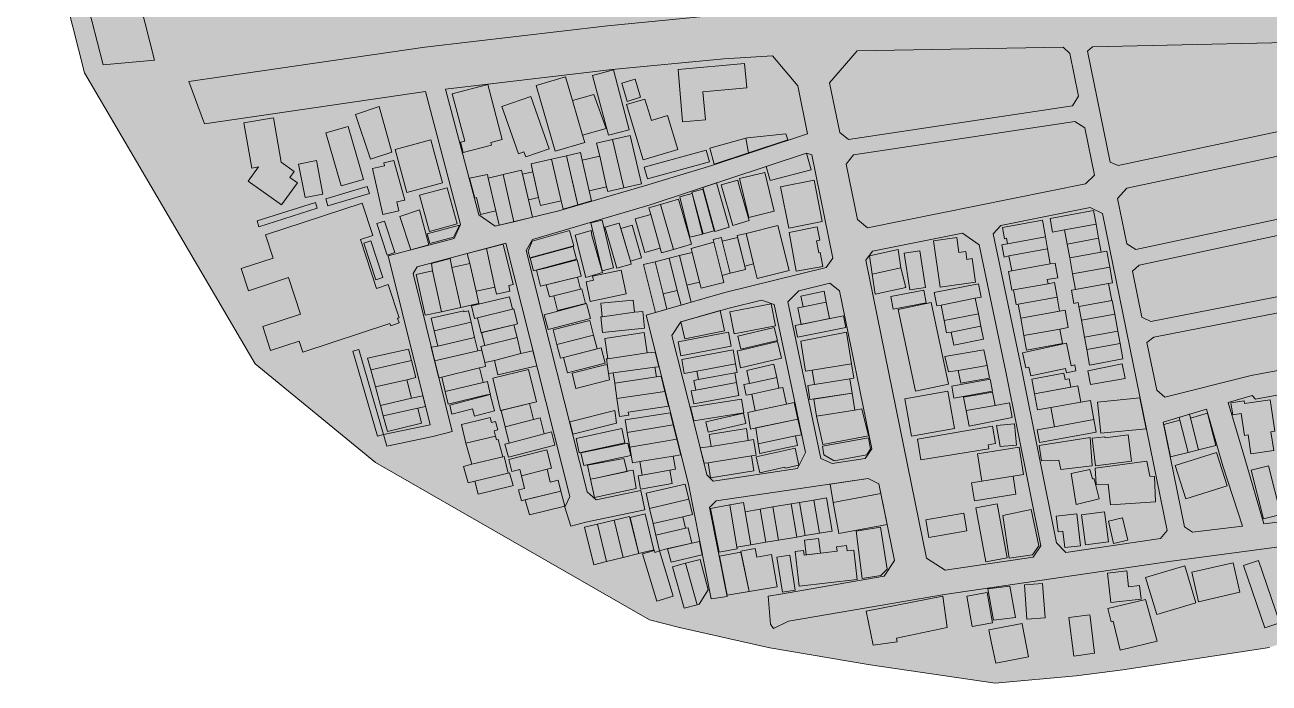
# Model space of a CAD drawing. Header units: millimetres. Extents: x -146962 to 322503, y -183624 to 284367.
# Drawn here: x -146962 to 164400, y -183624 to -18939 of the extents above; entities that cross this region are included whole.
import ezdxf

# ---------------------------------------------------------------- set-up
doc = ezdxf.new("R2010")
doc.units = ezdxf.units.MM
doc.layers.add('30_敷地・外構', color=8, linetype='Continuous', lineweight=9)

msp = doc.modelspace()

# ---------------------------------------------------------------- hatches: boundary and pattern name
at = {"layer": '30_敷地・外構'}
h = msp.add_hatch(color=8, dxfattribs=at)
h.paths.add_polyline_path([(-146962, 100544), (-108820, 189230), (-89283, 219877), (-87725, 222013), (-1960, 282350), (173184, 284367), (239072, 242938), (278732, 206219), (322503, 161507), (317095, -23425), (276188, -120904), (271912, -124752), (168970, -173180), (164529, -174704), (127796, -180333), (116091, -181839), (95830, -183624), (64542, -179082), (39436, -174835), (16841, -169718), (9303, -167782), (-59261, -128453), (-89342, -103738), (-132033, -30896), (-136480, -13512), (-141643, 9224), (-142349, 13012)])
h.paths.add_polyline_path([(85595, 85407), (55599, 41400), (55600, 29403), (10600, 29406), (10598, 1220), (163596, 1211), (163597, 29397), (118597, 29399), (118601, 85402)], flags=0)
h = msp.add_hatch(color=8, dxfattribs=at)
h.paths.add_polyline_path([(-122840, 122342), (-124832, 122200), (-125382, 127185), (-119143, 127611), (-110204, 126060), (-101386, 139829), (-111815, 146871), (-125387, 127191), (-128303, 127483), (-112865, 149880), (-97949, 139821), (-106558, 126363), (-96155, 124558), (-84181, 143578), (-81225, 142196), (-92705, 123956), (-85846, 122758), (-73839, 118944), (-70247, 120728), (-33699, 176217), (-24629, 169820), (-24100, 170888), (-27029, 174727), (-57116, 196500), (-72067, 207856), (-85148, 217060), (-84173, 218398), (-71137, 209025), (-56225, 197700), (-26154, 175940), (-20805, 169526), (-15970, 162255), (-12465, 158611), (-6134, 155824), (3424, 152451), (17670, 141847), (27443, 134457), (31782, 127735), (35710, 124737), (44841, 118867), (53137, 112269), (69058, 98454), (76931, 96076), (84316, 96975), (105584, 97704), (108980, 99628), (111620, 98947), (128503, 110998), (139073, 119227), (141070, 121111), (142079, 120500), (153772, 135698), (164346, 148204), (186381, 173802), (201679, 193130), (206641, 199176), (222524, 219930), (233590, 234002), (233380, 235652), (233479, 239339), (236017, 238953), (239434, 235443), (244858, 229058), (246428, 227145), (247785, 225733), (250143, 223717), (257187, 217859), (260140, 215050), (266581, 208738), (268525, 207422), (269565, 206786), (273555, 203995), (275243, 202635), (273766, 200330), (249472, 171828), (244460, 168467), (219590, 134888), (219281, 130289), (222309, 127382), (218328, 122378), (201013, 135474), (205076, 139748), (209934, 136395), (214219, 137154), (239075, 170297), (245309, 174359), (262141, 194027), (264348, 196656), (264229, 202071), (260868, 200548), (254364, 197480), (239220, 189107), (237483, 188497), (235341, 188181), (232949, 188066), (226535, 188210), (218404, 187803), (215398, 187511), (203373, 188731), (197600, 180155), (208370, 176073), (207498, 173759), (196008, 178107), (167764, 145281), (157252, 132853), (148185, 121295), (146164, 118673), (139513, 111902), (132794, 105977), (126709, 101170), (116615, 94169), (117216, 92845), (224067, 96365), (282091, 96336), (282085, 91837), (240329, 91869), (237220, 88796), (231844, 89407), (229114, 91872), (224145, 91875), (162162, 89837), (118595, 88297), (118595, 85402), (85595, 85407), (55599, 41400), (55599, 41185), (50893, 31639), (49834, 29018), (49720, 26021), (53022, -14688), (60478, -14422), (115138, -13511), (181453, -12083), (276538, -9682), (281614, -9606), (282929, -20581), (297016, -54962), (193104, -65584), (200361, -105231), (160998, -112555), (160161, -111647), (154190, -113445), (158337, -127436), (163073, -143732), (181853, -141520), (205595, -139015), (210124, -137839), (211550, -143661), (206667, -144936), (182518, -147474), (139395, -153205), (83173, -161461), (44137, -168144), (40406, -169927), (39608, -168897), (39070, -161841), (42125, -161348), (68065, -156897), (70645, -152915), (66737, -133729), (64071, -132402), (26005, -137992), (24370, -139710), (28757, -161918), (24809, -162567), (19137, -133831), (8512, -91546), (28215, -85921), (53537, -79663), (55226, -77298), (49956, -51470), (48593, -51027), (9510, -63985), (-19962, -72602), (-21528, -75423), (-6279, -135803), (-3999, -137744), (7150, -135421), (8162, -140310), (-6567, -143375), (-10374, -144379), (-11854, -139604), (-10624, -136902), (-26629, -73581), (-48815, -79462), (-49837, -81182), (-40029, -120653), (-44856, -121939), (-56410, -124323), (-57251, -121436), (-45576, -119031), (-56089, -76730), (-39531, -72346), (-37923, -68894), (-46709, -35631), (-102000, -43658), (-105929, -33122), (-46872, -24546), (-1154, -19167), (27095, -16439), (42358, -15519), (38408, 25464), (-22859, 20441), (-23717, 21532), (-60469, 18590), (-102973, 14487), (-124083, 12096), (-119214, -9343), (-114511, -27726), (-127364, -28973), (-131620, -12338), (-136746, 10236), (-137373, 13602), (-126279, 19582), (-125070, 17897), (-123155, 16402), (-105268, 18774), (-104118, 19689), (-93960, 78887), (-95519, 80946), (-111933, 83204), (-124616, 83581), (-136706, 82580), (-139787, 86332), (-124722, 87569), (-111598, 87186), (-94975, 84902), (-92612, 86731), (-87794, 114846), (-89223, 117261)])
h.paths.add_polyline_path([(225182, -56783), (284989, -50673), (287562, -46378), (277941, -22905), (275078, -20717), (216863, -22176), (215664, -23104), (222063, -54340)], flags=0)
h.paths.add_polyline_path([(145209, -145838), (157735, -144361), (152794, -129298), (148705, -115096), (137911, -118346), (143251, -144536)], flags=0)
h.paths.add_polyline_path([(136284, -110372), (138299, -112052), (159905, -106658), (191999, -100688), (193135, -99034), (190969, -87200), (189289, -86594), (135556, -97036), (133840, -98421)], flags=0)
h.paths.add_polyline_path([(195030, -59862), (216356, -57682), (217593, -54905), (211268, -24011), (208840, -22386), (186398, -22950), (184934, -24919), (191038, -56316)], flags=0)
h.paths.add_polyline_path([(132544, -92039), (134797, -93114), (188522, -82666), (189881, -81278), (187580, -68699), (185199, -67623), (131889, -79028), (130194, -80532)], flags=0)
h.paths.add_polyline_path([(102465, -104937), (111199, -148494), (113544, -150947), (137191, -147470), (138854, -145428), (122666, -66131), (119622, -64605), (97267, -69109), (95375, -71198)], flags=0)
h.paths.add_polyline_path([(128809, -73747), (131053, -75123), (184162, -63762), (186036, -61148), (183557, -50881), (180348, -48904), (128824, -59813), (126498, -62400)], flags=0)
h.paths.add_polyline_path([(63486, -77828), (78685, -152327), (83334, -155386), (105358, -152150), (107284, -149246), (98548, -105738), (91864, -73932), (87711, -71038), (65111, -75591)], flags=0)
h.paths.add_polyline_path([(118963, -25496), (124624, -53258), (126594, -54159), (180534, -42733), (181967, -41045), (179057, -26066), (176230, -23190), (120221, -24398)], flags=0)
h.paths.add_polyline_path([(58587, -53819), (61407, -67641), (63929, -69711), (118434, -58732), (120711, -56529), (118285, -44668), (115794, -43121), (60393, -51483)], flags=0)
h.paths.add_polyline_path([(46736, -85456), (43965, -88200), (52258, -127447), (55020, -128685), (63345, -127459), (64954, -125018), (56893, -85496), (54498, -83540)], flags=0)
h.paths.add_polyline_path([(14943, -96639), (20401, -118372), (22056, -124774), (23707, -131518), (25271, -133057), (46385, -129954), (48360, -125912), (40545, -88924), (37345, -87786), (29246, -89790), (17168, -93231)], flags=0)
h.paths.add_polyline_path([(54429, -33440), (56958, -45829), (59129, -47633), (115195, -39174), (116670, -36741), (114493, -26063), (112866, -24538), (61344, -25405)], flags=0)
h.paths.add_polyline_path([(235372, 230630), (225283, 217786), (209376, 197000), (205162, 190545), (215404, 189519), (218263, 189788), (226506, 190208), (232928, 190057), (235150, 190168), (237005, 190443), (238395, 190936), (253419, 199238), (260834, 203051), (264164, 204698), (264130, 206248), (257712, 212542), (254863, 215242), (247889, 221045), (245375, 223185), (243808, 224829), (242180, 226814), (238965, 230598)], flags=0)
h.paths.add_polyline_path([(40154, -26667), (27953, -27402), (5, -30088), (-41705, -35004), (-33405, -66437), (-29267, -69320), (-13378, -65474), (8112, -59196), (24963, -54124), (48878, -46196), (46431, -34216)], flags=0)
h.paths.add_polyline_path([(49749, -13568), (46401, 24617), (46356, 25022), (45934, 25762), (44759, 25638), (44615, 24324), (48074, -13712), (48399, -14089), (48716, -14273), (49597, -14189)], flags=0)
h.paths.add_polyline_path([(13313, 83539), (-11020, 81543), (-51867, 87357), (-49675, 101276), (-51862, 105662), (-80080, 114639), (-83002, 113216), (-98348, 23771), (-95271, 21401), (-67295, 24104), (-63732, 28825), (-58422, 59546), (-27098, 57308), (-23877, 56700), (-21883, 54553), (-22150, 52965), (-25677, 30137), (-23458, 27732), (20413, 31336), (31852, 33878), (45490, 35375), (47009, 38229), (50204, 43610), (51949, 46385), (57490, 53765), (66058, 64695), (66380, 65742), (67278, 67060), (66870, 67338), (66891, 67407), (64467, 69581), (76437, 85728), (72211, 88864), (70767, 90241), (69882, 90594), (68035, 91964), (67671, 91474), (65362, 92394), (54375, 101925), (50712, 100952), (39311, 81961)], flags=0)
h.paths.add_polyline_path([(12444, 134254), (-8795, 105401), (-11563, 90338), (-9670, 87668), (13248, 89539), (36045, 88158), (47154, 106671), (46396, 108693), (40761, 113176), (31691, 119010), (26565, 122909), (22234, 129625), (15465, 134741)], flags=0)
h.paths.add_polyline_path([(-26436, 51409), (-28724, 53421), (-53473, 55192), (-55383, 53692), (-59796, 28142), (-57139, 25019), (-32200, 27021), (-29883, 29065)], flags=0)
h.paths.add_polyline_path([(-17578, 90718), (-14442, 107850), (7616, 137814), (5557, 142137), (90, 146204), (-9026, 149430), (-12217, 147378), (-42765, 106598), (-44666, 94551), (-42881, 92133), (-20518, 88952)], flags=0)
h.paths.add_polyline_path([(-67942, 117884), (-67357, 116880), (-50453, 111510), (-44925, 114539), (-13829, 156074), (-19709, 162068), (-31002, 170041), (-33951, 169484)], flags=0)
for points in [[(314, -30211), (4295, -45165), (-949, -46561), (-4929, -31607)], [(17635, -43156), (16486, -30078), (33151, -28614), (33691, -34729), (22713, -35695), (23321, -42658)], [(-31116, -33867), (-27494, -47591), (-30390, -48355), (-30214, -49027), (-37246, -50883), (-37934, -48277), (-36898, -48004), (-40010, -36214)], [(-14260, -50548), (-19055, -34135), (-11651, -31974), (-9926, -37870), (-7392, -46555), (-6856, -48387)], [(5759, -32496), (7126, -37059), (3782, -38066), (2414, -33489)], [(-20361, -36853), (-15775, -49930), (-21612, -51983), (-22075, -50669), (-23464, -51162), (-27594, -39392)], [(-4558, -36390), (-1495, -44845), (-7392, -46555), (-9926, -37870)], [(-58306, -39368), (-55171, -50768), (-60468, -52560), (-64254, -41384)], [(7791, -52704), (3606, -38897), (8216, -37504), (9836, -42856), (13889, -41633), (16439, -50089)], [(-92158, -43453), (-84781, -42178), (-82860, -53289), (-79596, -55643), (-80640, -57100), (-78749, -58450), (-82737, -63993), (-91048, -58008), (-88498, -54465), (-90193, -54765)], [(-66075, -44340), (-62212, -57616), (-67789, -59240), (-71653, -45963)], [(4518, -46586), (7313, -58687), (2902, -59702), (107, -47601)], [(33827, -47168), (43470, -46226), (43975, -47692), (34140, -50948), (33424, -47257)], [(-45402, -47691), (-42447, -58449), (-51354, -60909), (-54309, -50150)], [(2902, -59702), (-1120, -60630), (-1381, -59464), (-3123, -51791), (-3887, -48526), (107, -47601)], [(33424, -47257), (34140, -50948), (25507, -53818), (24411, -49785)], [(-74025, -52881), (-72377, -61283), (-76846, -62162), (-78488, -53752)], [(-57000, -54207), (-57174, -53430), (-54606, -52853), (-51883, -62762), (-53895, -63219), (-53392, -65447), (-57375, -66342), (-59956, -54872)], [(-12725, -62962), (-17925, -64167), (-18402, -62140), (-19927, -55342), (-20305, -53713), (-15139, -52520)], [(-12268, -65078), (-12725, -62962), (-15139, -52520), (-11433, -51660), (-8760, -63279), (-8569, -63995)], [(-8569, -63995), (-11433, -51660), (-7920, -50850), (-7464, -52798), (-5729, -60464), (-5165, -62997)], [(-3123, -51791), (-1381, -59464), (-5729, -60464), (-7464, -52798)], [(23511, -50258), (24319, -53226), (8818, -57469), (8002, -54495)], [(48593, -51030), (49811, -55218), (39506, -57908), (38540, -54367)], [(-24599, -68185), (-27314, -56405), (-22648, -55325), (-22499, -55942), (-20972, -62728), (-19967, -67052)], [(-19864, -55712), (-18402, -62140), (-20972, -62728), (-22418, -56302)], [(38207, -55851), (40569, -65586), (34204, -67131), (31843, -57396)], [(-32938, -66383), (-33911, -62159), (-34385, -62260), (-35688, -57327), (-31214, -56344), (-31010, -57260), (-29104, -65498)], [(-31010, -57260), (-27314, -56405), (-24599, -68185), (-28263, -69067), (-29104, -65498)], [(26114, -58487), (29300, -69583), (25719, -70595), (22684, -59632)], [(34303, -67907), (30198, -69096), (27295, -58979), (31483, -57762), (31624, -58640)], [(50521, -57763), (52595, -68167), (44203, -69835), (42129, -59445)], [(-61277, -59402), (-60762, -61144), (-71162, -64212), (-71675, -62470)], [(-41289, -59677), (-38824, -68754), (-45720, -70629), (-48191, -61559)], [(20022, -61131), (22588, -71286), (19463, -72070), (16905, -61921)], [(22731, -60026), (25560, -70493), (22806, -71241), (19977, -60774)], [(-85481, -100442), (-87458, -94396), (-78013, -91307), (-80998, -82180), (-90998, -85450), (-92823, -79870), (-84872, -77270), (-86759, -71499), (-62557, -63584), (-59920, -71647), (-62969, -72643), (-58975, -84855), (-56011, -83887), (-53284, -92227), (-53677, -92356), (-53302, -93506), (-55424, -94200), (-55599, -93666), (-77409, -100799), (-78294, -98091)], [(-74265, -63338), (-73804, -64784), (-88393, -69431), (-88854, -67984)], [(-48212, -65248), (-45839, -73991), (-50351, -75181), (-53132, -66919)], [(15319, -75111), (12368, -75946), (12041, -74766), (9664, -66397), (9179, -64694), (12120, -63840)], [(19841, -73827), (15319, -75111), (12120, -63840), (16642, -62556), (19434, -72379)], [(-56994, -68029), (-54373, -75905), (-56305, -76548), (-58926, -68672)], [(-2541, -67793), (344, -79752), (-2471, -80432), (-5358, -68473)], [(9664, -66397), (12041, -74766), (8160, -75870), (5783, -67501)], [(108420, -71976), (98951, -73696), (98711, -72342), (98202, -72436), (97695, -69604), (107666, -67799)], [(113217, -70234), (110233, -70773), (109611, -67378), (120480, -65393), (121095, -68796)], [(-38221, -69056), (-39680, -72047), (-45640, -73644), (-46293, -71221)], [(-20048, -73020), (-10652, -70412), (-9620, -74223), (-20567, -77207), (-21008, -75592)], [(-2413, -80891), (-6615, -82108), (-9273, -71522), (-5250, -70352), (-5111, -71641)], [(1197, -79837), (-1501, -70587), (-1795, -69574), (1794, -68532), (4565, -78044), (4786, -78795)], [(5002, -69077), (7375, -77226), (4565, -78044), (2192, -69896)], [(33522, -71101), (35383, -78753), (33207, -79297), (31308, -71653)], [(33522, -71101), (41480, -69113), (44287, -80379), (36287, -82373), (35383, -78753)], [(51337, -69427), (51962, -72787), (51167, -72934), (51733, -75965), (52053, -75900), (52695, -79350), (46061, -80590), (44254, -70846)], [(121095, -68796), (121739, -72323), (113861, -73762), (113217, -70234)], [(-60366, -72996), (-57381, -82122), (-59117, -82690), (-62101, -73564)], [(-31407, -74892), (-27269, -73801), (-24776, -83928), (-25831, -84162), (-25604, -85595), (-28978, -86336), (-29364, -84572)], [(-9752, -74374), (-8900, -77543), (-19659, -80434), (-20511, -77265)], [(22257, -84846), (21873, -83289), (19991, -75888), (19743, -74899), (25428, -73275), (27494, -81602), (27959, -83428)], [(27494, -81602), (25428, -73275), (25262, -72619), (27325, -72113), (27453, -72611), (27570, -73081), (29558, -81097)], [(33405, -80132), (29558, -81097), (27570, -73081), (31404, -72125), (33207, -79297)], [(86232, -72127), (86760, -75882), (88489, -75635), (88764, -77603), (90116, -77414), (90941, -83284), (82066, -84530), (80433, -72945)], [(98951, -73696), (108420, -71976), (108964, -75003), (99272, -76762), (98086, -77032), (97535, -73949)], [(121739, -72323), (122384, -75801), (114492, -77241), (113861, -73762)], [(-44925, -80488), (-45231, -78607), (-40575, -77379), (-40117, -79648), (-37868, -89640), (-42666, -90692)], [(-29364, -84572), (-34059, -85591), (-35631, -78667), (-36250, -76176), (-31407, -74892)], [(-9446, -77876), (-8755, -77697), (-7725, -81800), (-8319, -81953), (-17943, -84317), (-18944, -80339), (-16751, -79783)], [(14274, -77308), (16289, -85377), (12753, -86257), (10737, -78188)], [(17304, -89033), (16289, -85377), (14274, -77308), (16849, -76673), (18689, -84079), (19744, -88342)], [(19991, -75888), (21873, -83289), (18689, -84079), (16849, -76673)], [(71574, -75149), (72223, -79716), (65048, -81266), (64406, -76692)], [(76966, -75439), (78377, -84637), (74467, -85232), (73056, -76034)], [(100954, -80285), (100018, -80435), (99272, -76762), (108964, -75003), (109647, -78754)], [(122384, -75801), (123778, -75543), (124502, -79517), (115216, -81215), (114492, -77241)], [(-44925, -80488), (-42666, -90692), (-46797, -91597), (-49028, -81389)], [(-37868, -89640), (-40117, -79648), (-35631, -78667), (-34059, -85591), (-33382, -88659), (-33847, -88762)], [(-4692, -82799), (-4896, -81847), (2222, -80327), (3477, -86205), (-5485, -88120), (-6538, -83193)], [(13693, -90071), (10852, -90878), (7872, -78899), (10737, -78188), (12753, -86257)], [(72223, -79716), (73522, -84621), (65832, -86273), (65048, -81266)], [(100041, -85321), (99190, -80607), (100954, -80285), (109647, -78754), (110848, -78546), (111504, -82186), (108896, -82654), (109085, -83686), (100465, -85237)], [(124247, -83652), (115926, -85141), (115216, -81215), (124502, -79517), (125223, -83477)], [(-14612, -86723), (-15716, -86995), (-16482, -83958), (-8694, -82045), (-7937, -85048)], [(82302, -89036), (81243, -89242), (80572, -85910), (91670, -83685), (92343, -87031), (90874, -87319)], [(109085, -83686), (110674, -83391), (111338, -87037), (101618, -88800), (101123, -88892), (100465, -85237)], [(124247, -83652), (125014, -87885), (116816, -89388), (116641, -88419), (115539, -88616), (114943, -85317)], [(-33682, -92242), (-34411, -92397), (-35175, -89246), (-25688, -86946), (-24924, -90098)], [(-7937, -85048), (-7571, -84964), (-6636, -88656), (-13673, -90419), (-14612, -86723)], [(53038, -85602), (53590, -88329), (47795, -89495), (47250, -86774)], [(77982, -85305), (78581, -88470), (70307, -90031), (69708, -86867)], [(111338, -87037), (111974, -90559), (102247, -92315), (101618, -88800)], [(-32778, -95963), (-33682, -92242), (-24924, -90098), (-24584, -90010), (-23673, -93737), (-24580, -93962)], [(-6396, -88666), (-5417, -92388), (-16023, -95177), (-17002, -91455)], [(5290, -87783), (5602, -90829), (-2510, -91967), (-2850, -88604)], [(39761, -88692), (40865, -94194), (30518, -96271), (29413, -90770)], [(47795, -89495), (53590, -88329), (54372, -92439), (47268, -93866), (46495, -89764)], [(79818, -88415), (84141, -108861), (75871, -110614), (71549, -90169)], [(90874, -87319), (91658, -91201), (83079, -92926), (82302, -89036)], [(125134, -87878), (125768, -91322), (117452, -92846), (116816, -89388)], [(-44544, -95510), (-45295, -92294), (-37136, -90503), (-37081, -90739), (-35971, -90484), (-35303, -93354)], [(-35303, -93354), (-34410, -97195), (-43651, -99351), (-44544, -95510)], [(-12599, -94675), (-5570, -92906), (-4668, -96575), (-13807, -98876), (-14736, -95224)], [(5602, -90829), (7670, -90622), (8088, -94787), (-2443, -95866), (-2833, -92004), (-2510, -91967)], [(27048, -90421), (28076, -95506), (18149, -97513), (17170, -93233)], [(57879, -91758), (58451, -94637), (46377, -97036), (45805, -94157)], [(84823, -95795), (83702, -96015), (83079, -92926), (91658, -91201), (92274, -94298)], [(102247, -92315), (113362, -90308), (114152, -94681), (112018, -95066), (103044, -96693)], [(125768, -91322), (126545, -95581), (118221, -97099), (117452, -92846)], [(-24580, -93962), (-23802, -97168), (-31896, -99145), (-32681, -95939)], [(8010, -95914), (8764, -100973), (-1106, -102475), (-1870, -97395)], [(29154, -95853), (29815, -99343), (17177, -101723), (16516, -98233)], [(40522, -94686), (40577, -94666), (41358, -97933), (32218, -100106), (31445, -96845)], [(50064, -105292), (48358, -105557), (47194, -98089), (58638, -95782), (59888, -103753)], [(92274, -94298), (92935, -97596), (85475, -99087), (84823, -95795)], [(112018, -95066), (112673, -98667), (103699, -100295), (103044, -96693)], [(126545, -95581), (127097, -98614), (118781, -100138), (118221, -97099)], [(-43651, -99351), (-34410, -97195), (-33641, -100503), (-44421, -102955), (-45262, -99578)], [(-32871, -99390), (-31896, -99145), (-23802, -97168), (-22826, -101171), (-29479, -102868), (-31882, -103448), (-32649, -100283)], [(-13807, -98876), (-4668, -96575), (-3784, -100026), (-12144, -102126), (-12937, -102328)], [(32262, -100290), (41377, -98126), (42375, -102332), (32093, -104784), (31301, -100512)], [(113703, -98596), (114903, -104208), (115749, -104027), (116062, -105493), (113679, -106002), (113439, -104877), (104752, -106734), (104292, -104583), (103485, -104756), (102672, -100955)], [(127097, -98614), (127813, -102518), (119488, -104036), (118781, -100138)], [(-63421, -100127), (-57258, -121431), (-58703, -121818), (-64854, -100553)], [(-50967, -100036), (-50217, -102932), (-60407, -105253), (-61206, -102305)], [(-43360, -107211), (-44421, -102955), (-33641, -100503), (-32649, -100283), (-31882, -103448), (-31691, -104380), (-33159, -104732), (-42625, -107106)], [(-22826, -101171), (-19825, -100530), (-18888, -104252), (-28597, -106483), (-29479, -102868)], [(-2731, -99761), (-1764, -103607), (-11177, -105972), (-12144, -102126)], [(-1106, -102475), (8764, -100973), (10745, -100794), (11679, -104488), (10695, -104554), (251, -106021), (-896, -106194), (-1450, -102521)], [(21201, -105563), (18043, -106143), (17396, -102651), (30241, -100270), (30888, -103762)], [(86594, -105407), (84157, -105756), (83254, -101894), (93040, -100210), (93818, -104164)], [(-51395, -107771), (-59254, -109506), (-60407, -105253), (-50217, -102932), (-49128, -107185)], [(-33159, -104732), (-32307, -108400), (-41776, -110681), (-42625, -107106)], [(-29874, -107333), (-20920, -105152), (-18960, -113241), (-20659, -113627), (-27915, -115408)], [(-2721, -104232), (-1268, -103867), (-673, -107777), (-9072, -109887), (-10040, -106076)], [(10695, -104554), (11083, -107022), (633, -108561), (251, -106021)], [(21201, -105563), (30888, -103762), (31281, -105902), (30668, -106014), (21594, -107703)], [(40460, -103824), (41171, -107187), (34367, -108625), (33690, -105428)], [(50064, -105292), (59888, -103753), (60452, -107332), (59466, -107477), (50632, -108899)], [(93818, -104164), (94453, -107365), (87221, -108602), (86594, -105407)], [(127602, -103731), (128351, -107432), (119714, -108892), (119019, -105477)], [(-51395, -107771), (-50222, -112320), (-58001, -114131), (-59254, -109506)], [(-32307, -108400), (-31212, -108147), (-30572, -110892), (-30475, -111301), (-31772, -111598), (-41027, -113820), (-41776, -110681)], [(11083, -107022), (12249, -106838), (13201, -110637), (1201, -112398), (633, -108561)], [(20922, -110299), (31118, -108404), (31721, -111630), (20402, -113731), (19800, -110505)], [(21594, -107703), (30668, -106014), (31118, -108404), (20922, -110299), (20480, -107915)], [(34367, -108625), (41171, -107187), (41739, -109863), (34913, -111295), (33545, -111586), (32978, -108925)], [(50632, -108899), (59466, -107477), (60038, -111066), (50591, -112534), (49507, -112707), (48954, -109162)], [(94582, -107557), (95152, -110566), (85536, -112360), (84973, -109356)], [(105685, -111252), (105016, -107564), (113063, -106106), (113351, -107703), (114377, -107522), (114750, -109608)], [(-50222, -112320), (-47389, -111762), (-46735, -114378), (-48658, -114803), (-57295, -116762), (-58001, -114131)], [(-30498, -111435), (-29434, -115539), (-34481, -116848), (-34967, -114978), (-40079, -116305), (-40658, -114071)], [(1870, -116917), (1201, -112398), (13201, -110637), (14122, -114340), (4042, -115809), (4159, -116578)], [(41739, -109863), (42719, -109659), (43608, -113842), (35804, -115492), (34913, -111295)], [(60038, -111066), (60713, -115300), (51155, -116803), (50495, -112573)], [(84005, -110605), (85633, -119963), (74886, -121829), (73265, -112477)], [(95142, -110852), (95808, -114193), (88576, -115429), (87918, -112095)], [(109783, -114678), (106423, -115289), (105685, -111252), (116542, -109282), (117271, -113313)], [(-48658, -114803), (-47693, -118586), (-56240, -120656), (-57295, -116762)], [(-20659, -113627), (-19674, -117657), (-26795, -119493), (-27810, -115382)], [(32401, -112606), (32944, -115965), (20439, -117993), (19630, -114589)], [(35804, -115492), (43608, -113842), (45579, -113395), (46451, -117545), (35401, -119887), (34616, -120054), (33946, -115917)], [(60713, -115300), (62509, -115021), (64185, -121733), (52681, -123946), (51118, -116850)], [(95808, -114193), (99391, -113478), (100125, -117167), (89344, -119299), (88576, -115429)], [(117271, -113313), (119671, -112883), (120546, -117694), (110659, -119489), (109783, -114678)], [(132070, -112217), (133651, -119965), (122247, -121129), (121434, -113365)], [(158259, -121638), (157446, -116187), (155304, -116502), (154854, -113486), (158163, -112988), (158262, -113667), (164665, -112717), (165834, -120597), (164849, -120759), (165554, -125447), (159857, -126295), (159147, -121501)], [(-36579, -123632), (-37724, -118952), (-33501, -117916), (-30523, -117192), (-30180, -118448), (-29207, -118188), (-28645, -120245), (-29542, -120489), (-29184, -121822)], [(-19674, -117657), (-18012, -117254), (-17030, -121269), (-25807, -123564), (-26795, -119493)], [(631, -115408), (1103, -118556), (-9863, -121312), (-10632, -118247)], [(14534, -116039), (15279, -119016), (3790, -120962), (3222, -117724)], [(32861, -116059), (33459, -118656), (24064, -120819), (23466, -118220)], [(35922, -119776), (46451, -117545), (47352, -121471), (45880, -121781), (36561, -123761)], [(110659, -119489), (120546, -117694), (121122, -120873), (106953, -123441), (106377, -120262)], [(142046, -117877), (144112, -125897), (139685, -127014), (138028, -118912)], [(142046, -117877), (141912, -117145), (144479, -116376), (144686, -117256), (146740, -125228), (144112, -125897)], [(148970, -116064), (151051, -124146), (146740, -125228), (144711, -117353)], [(-17030, -121269), (-15206, -120794), (-14348, -124095), (-25959, -127113), (-26816, -123813), (-25807, -123564)], [(2428, -119943), (3203, -123532), (-8270, -126021), (-9045, -122431)], [(3790, -120962), (15279, -119016), (16184, -122606), (4382, -124602), (3727, -120976)], [(33582, -119909), (34065, -122900), (24810, -124431), (24308, -121400)], [(94234, -124990), (77280, -127783), (76423, -122579), (95196, -119315), (95915, -123695), (94072, -124005)], [(100674, -118741), (101150, -124103), (97056, -124462), (96179, -119139)], [(-35147, -128885), (-36579, -123632), (-29184, -121822), (-28928, -122754), (-28521, -122643), (-27322, -126983)], [(3958, -123562), (4701, -126708), (-7116, -129179), (-7859, -126032)], [(4382, -124602), (16184, -122606), (17172, -126535), (15246, -126816), (6887, -128217), (5065, -128531)], [(34065, -122900), (35379, -122693), (35998, -126558), (34852, -126746), (24040, -128483), (22992, -128595), (22059, -124773), (24810, -124431)], [(36561, -123761), (45880, -121781), (46394, -124171), (43843, -124711), (36957, -126171)], [(52935, -126550), (52666, -124317), (64135, -122285), (64619, -125034), (63731, -126487), (55595, -127976)], [(119615, -122141), (120150, -129275), (112260, -130167), (111746, -127841), (107406, -127980), (106850, -124165)], [(120983, -129273), (120101, -122349), (123310, -122026), (123342, -122243), (129157, -121502), (130003, -128117)], [(-35147, -128885), (-27322, -126983), (-27060, -126911), (-26044, -131078), (-34397, -133098), (-36060, -133551), (-37190, -129445)], [(-17381, -125473), (-16349, -125221), (-15209, -129859), (-16269, -130115), (-22672, -131755), (-23062, -130142), (-25119, -130639), (-25841, -127676)], [(-4121, -132360), (-5406, -132635), (-6183, -129125), (2900, -127457), (3749, -130647)], [(14447, -130359), (7469, -131581), (6887, -128217), (15246, -126816), (15828, -130116)], [(34852, -126746), (35456, -130484), (24638, -132229), (24040, -128483)], [(45790, -124874), (46711, -129062), (43273, -129818), (43229, -129621), (36930, -131007), (36052, -127015)], [(91459, -126246), (101856, -124613), (102935, -131464), (100317, -131848), (92531, -133091)], [(151254, -125931), (153862, -134266), (143542, -137506), (140926, -129164)], [(-22723, -137988), (-23466, -135276), (-21901, -134899), (-22672, -131755), (-16269, -130115), (-15480, -133349), (-13480, -132857), (-12813, -135585), (-22161, -137860)], [(4171, -130554), (5220, -130328), (6021, -134927), (-4403, -137189), (-5406, -132635), (-4121, -132360)], [(7469, -131581), (14447, -130359), (15018, -133688), (7064, -135079), (6478, -131751)], [(116148, -138933), (114840, -131197), (119552, -130140), (120177, -132503), (120593, -132537), (121835, -137498)], [(121152, -133944), (120861, -129828), (133784, -128135), (134510, -131817), (135724, -131913), (136007, -138272), (124703, -139005), (124156, -133829)], [(164271, -129244), (167321, -141458), (162953, -142541), (159905, -130342)], [(-25011, -134278), (-33498, -136369), (-34397, -133098), (-25663, -130986), (-24783, -134216)], [(18294, -133827), (19187, -137604), (9377, -139896), (8499, -136118)], [(64071, -132411), (66728, -133737), (67233, -136187), (55270, -138425), (54552, -133809)], [(92531, -133091), (100317, -131848), (101023, -136358), (90647, -137981), (89935, -133479)], [(-12813, -135585), (-11884, -139365), (-20711, -141531), (-21753, -137761)], [(67233, -136187), (68778, -143939), (56728, -146230), (55270, -138425)], [(17703, -142008), (10277, -143729), (9377, -139896), (19187, -137604), (20080, -141445)], [(31273, -149991), (26791, -150826), (24635, -139898), (29420, -139036), (31216, -149613)], [(34672, -149028), (31216, -149613), (29420, -139036), (32871, -138408), (33271, -140732)], [(37041, -140089), (38450, -148391), (34672, -149028), (33271, -140732)], [(40212, -139557), (41626, -147851), (38450, -148391), (37041, -140089)], [(44792, -138779), (46192, -147074), (41626, -147851), (40212, -139557)], [(46858, -138430), (48273, -146724), (46192, -147074), (44792, -138779)], [(50503, -137815), (51904, -146111), (48273, -146724), (46858, -138430)], [(53638, -137280), (55038, -145576), (51904, -146111), (50503, -137815)], [(96340, -138792), (98890, -152244), (93527, -153268), (90969, -139809)], [(534, -142840), (2791, -152176), (-1383, -153200), (-3686, -143854)], [(4368, -141905), (6672, -151225), (2791, -152176), (534, -142840)], [(8227, -141294), (10442, -150301), (6672, -151225), (4468, -142214)], [(17703, -142008), (18381, -144898), (10956, -146634), (10277, -143729)], [(87999, -141093), (88787, -145489), (79275, -147192), (78489, -142795)], [(105221, -151529), (99364, -152403), (97766, -141689), (104890, -140187), (106810, -149292)], [(112754, -145625), (111604, -145771), (111137, -141860), (116254, -141241), (117217, -149252), (113244, -149733)], [(123209, -140755), (124216, -148276), (118433, -149056), (117419, -141528)], [(127749, -142309), (129039, -147884), (125474, -148702), (124198, -143126)], [(-3686, -143854), (-1383, -153200), (-4609, -153994), (-6912, -144649)], [(18381, -144898), (19005, -144756), (19900, -148611), (13632, -150065), (11851, -150489), (10956, -146634)], [(67270, -156736), (62587, -157419), (61050, -145617), (67128, -144625), (68824, -155136)], [(19900, -148611), (21867, -148225), (22524, -151559), (14788, -153400), (13832, -150019)], [(48051, -151581), (56275, -150623), (56150, -149527), (58650, -149228), (58802, -150563), (60446, -150375), (61297, -157722), (46786, -159404), (45763, -150682), (47919, -150429)], [(51668, -147428), (52097, -151109), (48528, -151525), (48100, -147844)], [(11202, -163111), (7597, -151320), (10556, -150416), (10707, -150909), (11845, -150561), (15299, -161858)], [(32202, -150832), (34313, -160708), (28783, -161655), (26852, -151826)], [(34313, -160708), (32167, -150587), (35815, -149936), (36189, -152100), (39887, -151451), (41296, -159510)], [(44464, -151641), (45804, -160349), (42587, -160843), (41240, -152144)], [(18324, -153644), (21234, -164009), (18015, -164860), (15090, -154497)], [(21752, -163872), (21234, -164009), (18324, -153644), (22055, -152664), (24054, -160272)], [(124789, -163491), (123919, -156103), (128763, -155523), (129237, -159554), (132003, -159224), (132394, -162589)], [(143315, -154256), (146099, -163511), (136275, -166481), (133483, -157220)], [(155392, -153499), (157075, -160908), (146725, -163255), (145041, -155846)], [(161754, -152938), (167090, -168542), (163330, -169832), (157994, -154228)], [(107696, -158699), (108329, -167316), (103804, -167640), (103179, -159028)], [(65318, -174145), (63554, -165664), (82736, -161870), (83840, -169687), (71161, -172341), (71294, -173315)], [(93836, -160975), (95150, -168576), (90090, -169444), (88777, -161858)], [(99544, -159332), (100940, -167176), (95412, -167877), (94015, -160033)], [(136373, -173154), (127098, -175384), (125358, -168152), (124867, -168270), (124071, -164963), (133429, -162712)], [(120697, -176170), (115553, -176870), (114247, -167219), (119531, -166503), (119595, -167001)], [(94953, -173594), (94288, -170318), (102605, -168730), (102714, -169315), (104185, -177040), (95972, -178595)]]:
    msp.add_hatch(color=8, dxfattribs=at).paths.add_polyline_path(points)

# ---------------------------------------------------------------- linework, layer by layer
for points in [[(164529, -174704), (127796, -180333), (116091, -181839), (95830, -183624), (64542, -179082), (39436, -174835), (16841, -169718), (9303, -167782), (-59261, -128453), (-89342, -103738), (-132033, -30896), (-136480, -13512), (-141643, 9224), (-142349, 13012), (-146962, 100544)], [(-119214, -9343), (-114511, -27726), (-127364, -28973), (-131620, -12338)], [(182518, -147474), (139395, -153205), (83173, -161461), (44137, -168144), (40406, -169927), (39608, -168897), (39070, -161841), (42125, -161348), (68065, -156897), (70645, -152915), (66737, -133729), (64071, -132402), (26005, -137992), (24370, -139710), (28757, -161918), (24809, -162567), (19137, -133831), (8512, -91546), (28215, -85921), (53537, -79663), (55226, -77298), (49956, -51470), (48593, -51027), (9510, -63985), (-19962, -72602), (-21528, -75423), (-6279, -135803), (-3999, -137744), (7150, -135421), (8162, -140310), (-6567, -143375), (-10374, -144379), (-11854, -139604), (-10624, -136902), (-26629, -73581), (-48815, -79462), (-49837, -81182), (-40029, -120653), (-44856, -121939), (-56410, -124323), (-57251, -121436), (-45576, -119031), (-56089, -76730), (-39531, -72346), (-37923, -68894), (-46709, -35631), (-102000, -43658), (-105929, -33122), (-46872, -24546), (-1154, -19167), (27095, -16439)], [(54429, -33440), (56958, -45829), (59129, -47633), (115195, -39174), (116670, -36741), (114493, -26063), (112866, -24538), (61344, -25405), (54429, -33440)], [(118963, -25496), (124624, -53258), (126594, -54159), (180534, -42733), (181967, -41045), (179057, -26066), (176230, -23190), (120221, -24398), (118963, -25496)], [(40154, -26667), (27953, -27402), (5, -30088), (-41705, -35004), (-33405, -66437), (-29267, -69320), (-13378, -65474), (8112, -59196), (24963, -54124), (48878, -46196), (46431, -34216), (40154, -26667)], [(314, -30211), (4295, -45165), (-949, -46561), (-4929, -31607), (314, -30211)], [(17635, -43156), (16486, -30078), (33151, -28614), (33691, -34729), (22713, -35695), (23321, -42658), (17635, -43156)], [(-31116, -33867), (-27494, -47591), (-30390, -48355), (-30214, -49027), (-37246, -50883), (-37934, -48277), (-36898, -48004), (-40010, -36214), (-31116, -33867)], [(-14260, -50548), (-19055, -34135), (-11651, -31974), (-9926, -37870), (-7392, -46555), (-6856, -48387), (-14260, -50548)], [(5759, -32496), (7126, -37059), (3782, -38066), (2414, -33489), (5759, -32496)], [(-20361, -36853), (-15775, -49930), (-21612, -51983), (-22075, -50669), (-23464, -51162), (-27594, -39392), (-20361, -36853)], [(-4558, -36390), (-1495, -44845), (-7392, -46555), (-9926, -37870), (-4558, -36390)], [(-58306, -39368), (-55171, -50768), (-60468, -52560), (-64254, -41384), (-58306, -39368)], [(7791, -52704), (3606, -38897), (8216, -37504), (9836, -42856), (13889, -41633), (16439, -50089), (7791, -52704)], [(-92158, -43453), (-84781, -42178), (-82860, -53289), (-79596, -55643), (-80640, -57100), (-78749, -58450), (-82737, -63993), (-91048, -58008), (-88498, -54465), (-90193, -54765), (-92158, -43453)], [(58587, -53819), (61407, -67641), (63929, -69711), (118434, -58732), (120711, -56529), (118285, -44668), (115794, -43121), (60393, -51483), (58587, -53819)], [(-66075, -44340), (-62212, -57616), (-67789, -59240), (-71653, -45963), (-66075, -44340)], [(4518, -46586), (7313, -58687), (2902, -59702), (107, -47601), (4518, -46586)], [(33827, -47168), (43470, -46226), (43975, -47692), (34140, -50948), (33424, -47257), (33827, -47168)], [(-45402, -47691), (-42447, -58449), (-51354, -60909), (-54309, -50150), (-45402, -47691)], [(2902, -59702), (-1120, -60630), (-1381, -59464), (-3123, -51791), (-3887, -48526), (107, -47601), (2902, -59702)], [(33424, -47257), (34140, -50948), (25507, -53818), (24411, -49785), (33424, -47257)], [(128809, -73747), (131053, -75123), (184162, -63762), (186036, -61148), (183557, -50881), (180348, -48904), (128824, -59813), (126498, -62400), (128809, -73747)], [(-74025, -52881), (-72377, -61283), (-76846, -62162), (-78488, -53752), (-74025, -52881)], [(-57000, -54207), (-57174, -53430), (-54606, -52853), (-51883, -62762), (-53895, -63219), (-53392, -65447), (-57375, -66342), (-59956, -54872), (-57000, -54207)], [(-12725, -62962), (-17925, -64167), (-18402, -62140), (-19927, -55342), (-20305, -53713), (-15139, -52520), (-12725, -62962)], [(-12268, -65078), (-12725, -62962), (-15139, -52520), (-11433, -51660), (-8760, -63279), (-8569, -63995), (-12268, -65078)], [(-8569, -63995), (-11433, -51660), (-7920, -50850), (-7464, -52798), (-5729, -60464), (-5165, -62997), (-8569, -63995)], [(-3123, -51791), (-1381, -59464), (-5729, -60464), (-7464, -52798), (-3123, -51791)], [(23511, -50258), (24319, -53226), (8818, -57469), (8002, -54495), (23511, -50258)], [(48593, -51030), (49811, -55218), (39506, -57908), (38540, -54367), (48593, -51030)], [(-24599, -68185), (-27314, -56405), (-22648, -55325), (-22499, -55942), (-20972, -62728), (-19967, -67052), (-24599, -68185)], [(-19864, -55712), (-18402, -62140), (-20972, -62728), (-22418, -56302), (-19864, -55712)], [(38207, -55851), (40569, -65586), (34204, -67131), (31843, -57396), (38207, -55851)], [(-32938, -66383), (-33911, -62159), (-34385, -62260), (-35688, -57327), (-31214, -56344), (-31010, -57260), (-29104, -65498), (-32938, -66383)], [(-31010, -57260), (-27314, -56405), (-24599, -68185), (-28263, -69067), (-29104, -65498), (-31010, -57260)], [(26114, -58487), (29300, -69583), (25719, -70595), (22684, -59632), (26114, -58487)], [(34303, -67907), (30198, -69096), (27295, -58979), (31483, -57762), (31624, -58640), (34303, -67907)], [(50521, -57763), (52595, -68167), (44203, -69835), (42129, -59445), (50521, -57763)], [(-61277, -59402), (-60762, -61144), (-71162, -64212), (-71675, -62470), (-61277, -59402)], [(-41289, -59677), (-38824, -68754), (-45720, -70629), (-48191, -61559), (-41289, -59677)], [(20022, -61131), (22588, -71286), (19463, -72070), (16905, -61921), (20022, -61131)], [(22731, -60026), (25560, -70493), (22806, -71241), (19977, -60774), (22731, -60026)], [(-85481, -100442), (-87458, -94396), (-78013, -91307), (-80998, -82180), (-90998, -85450), (-92823, -79870), (-84872, -77270), (-86759, -71499), (-62557, -63584), (-59920, -71647), (-62969, -72643), (-58975, -84855), (-56011, -83887), (-53284, -92227), (-53677, -92356), (-53302, -93506), (-55424, -94200), (-55599, -93666), (-77409, -100799), (-78294, -98091), (-85481, -100442)], [(-74265, -63338), (-73804, -64784), (-88393, -69431), (-88854, -67984), (-74265, -63338)], [(-48212, -65248), (-45839, -73991), (-50351, -75181), (-53132, -66919), (-48212, -65248)], [(15319, -75111), (12368, -75946), (12041, -74766), (9664, -66397), (9179, -64694), (12120, -63840), (15319, -75111)], [(19841, -73827), (15319, -75111), (12120, -63840), (16642, -62556), (19434, -72379), (19841, -73827)], [(102465, -104937), (111199, -148494), (113544, -150947), (137191, -147470), (138854, -145428), (122666, -66131), (119622, -64605), (97267, -69109), (95375, -71198), (102465, -104937)], [(-56994, -68029), (-54373, -75905), (-56305, -76548), (-58926, -68672), (-56994, -68029)], [(-2541, -67793), (344, -79752), (-2471, -80432), (-5358, -68473), (-2541, -67793)], [(9664, -66397), (12041, -74766), (8160, -75870), (5783, -67501), (9664, -66397)], [(108420, -71976), (98951, -73696), (98711, -72342), (98202, -72436), (97695, -69604), (107666, -67799), (108420, -71976)], [(113217, -70234), (110233, -70773), (109611, -67378), (120480, -65393), (121095, -68796), (113217, -70234)], [(132544, -92039), (134797, -93114), (188522, -82666), (189881, -81278), (187580, -68699), (185199, -67623), (131889, -79028), (130194, -80532), (132544, -92039)], [(-38221, -69056), (-39680, -72047), (-45640, -73644), (-46293, -71221), (-38221, -69056)], [(-20048, -73020), (-10652, -70412), (-9620, -74223), (-20567, -77207), (-21008, -75592), (-20048, -73020)], [(-2413, -80891), (-6615, -82108), (-9273, -71522), (-5250, -70352), (-5111, -71641), (-2413, -80891)], [(1197, -79837), (-1501, -70587), (-1795, -69574), (1794, -68532), (4565, -78044), (4786, -78795), (1197, -79837)], [(5002, -69077), (7375, -77226), (4565, -78044), (2192, -69896), (5002, -69077)], [(33522, -71101), (35383, -78753), (33207, -79297), (31308, -71653), (33522, -71101)], [(33522, -71101), (41480, -69113), (44287, -80379), (36287, -82373), (35383, -78753), (33522, -71101)], [(51337, -69427), (51962, -72787), (51167, -72934), (51733, -75965), (52053, -75900), (52695, -79350), (46061, -80590), (44254, -70846), (51337, -69427)], [(63486, -77828), (78685, -152327), (83334, -155386), (105358, -152150), (107284, -149246), (98548, -105738), (91864, -73932), (87711, -71038), (65111, -75591), (63486, -77828)], [(121095, -68796), (121739, -72323), (113861, -73762), (113217, -70234), (121095, -68796)], [(-60366, -72996), (-57381, -82122), (-59117, -82690), (-62101, -73564), (-60366, -72996)], [(-31407, -74892), (-27269, -73801), (-24776, -83928), (-25831, -84162), (-25604, -85595), (-28978, -86336), (-29364, -84572), (-31407, -74892)], [(-9752, -74374), (-8900, -77543), (-19659, -80434), (-20511, -77265), (-9752, -74374)], [(22257, -84846), (21873, -83289), (19991, -75888), (19743, -74899), (25428, -73275), (27494, -81602), (27959, -83428), (22257, -84846)], [(27494, -81602), (25428, -73275), (25262, -72619), (27325, -72113), (27453, -72611), (27570, -73081), (29558, -81097), (27494, -81602)], [(33405, -80132), (29558, -81097), (27570, -73081), (31404, -72125), (33207, -79297), (33405, -80132)], [(86232, -72127), (86760, -75882), (88489, -75635), (88764, -77603), (90116, -77414), (90941, -83284), (82066, -84530), (80433, -72945), (86232, -72127)], [(98951, -73696), (108420, -71976), (108964, -75003), (99272, -76762), (98086, -77032), (97535, -73949), (98951, -73696)], [(121739, -72323), (122384, -75801), (114492, -77241), (113861, -73762), (121739, -72323)], [(-44925, -80488), (-45231, -78607), (-40575, -77379), (-40117, -79648), (-37868, -89640), (-42666, -90692), (-44925, -80488)], [(-29364, -84572), (-34059, -85591), (-35631, -78667), (-36250, -76176), (-31407, -74892), (-29364, -84572)], [(-9446, -77876), (-8755, -77697), (-7725, -81800), (-8319, -81953), (-17943, -84317), (-18944, -80339), (-16751, -79783), (-9446, -77876)], [(14274, -77308), (16289, -85377), (12753, -86257), (10737, -78188), (14274, -77308)], [(17304, -89033), (16289, -85377), (14274, -77308), (16849, -76673), (18689, -84079), (19744, -88342), (17304, -89033)], [(19991, -75888), (21873, -83289), (18689, -84079), (16849, -76673), (19991, -75888)], [(71574, -75149), (72223, -79716), (65048, -81266), (64406, -76692), (71574, -75149)], [(76966, -75439), (78377, -84637), (74467, -85232), (73056, -76034), (76966, -75439)], [(100954, -80285), (100018, -80435), (99272, -76762), (108964, -75003), (109647, -78754), (100954, -80285)], [(122384, -75801), (123778, -75543), (124502, -79517), (115216, -81215), (114492, -77241), (122384, -75801)], [(-44925, -80488), (-42666, -90692), (-46797, -91597), (-49028, -81389), (-44925, -80488)], [(-37868, -89640), (-40117, -79648), (-35631, -78667), (-34059, -85591), (-33382, -88659), (-33847, -88762), (-37868, -89640)], [(-4692, -82799), (-4896, -81847), (2222, -80327), (3477, -86205), (-5485, -88120), (-6538, -83193), (-4692, -82799)], [(13693, -90071), (10852, -90878), (7872, -78899), (10737, -78188), (12753, -86257), (13693, -90071)], [(72223, -79716), (73522, -84621), (65832, -86273), (65048, -81266), (72223, -79716)], [(100041, -85321), (99190, -80607), (100954, -80285), (109647, -78754), (110848, -78546), (111504, -82186), (108896, -82654), (109085, -83686), (100465, -85237), (100041, -85321)], [(124247, -83652), (115926, -85141), (115216, -81215), (124502, -79517), (125223, -83477), (124247, -83652)], [(-14612, -86723), (-15716, -86995), (-16482, -83958), (-8694, -82045), (-7937, -85048), (-14612, -86723)], [(46736, -85456), (43965, -88200), (52258, -127447), (55020, -128685), (63345, -127459), (64954, -125018), (56893, -85496), (54498, -83540), (46736, -85456)], [(82302, -89036), (81243, -89242), (80572, -85910), (91670, -83685), (92343, -87031), (90874, -87319), (82302, -89036)], [(109085, -83686), (110674, -83391), (111338, -87037), (101618, -88800), (101123, -88892), (100465, -85237), (109085, -83686)], [(124247, -83652), (125014, -87885), (116816, -89388), (116641, -88419), (115539, -88616), (114943, -85317), (124247, -83652)], [(-33682, -92242), (-34411, -92397), (-35175, -89246), (-25688, -86946), (-24924, -90098), (-33682, -92242)], [(-7937, -85048), (-7571, -84964), (-6636, -88656), (-13673, -90419), (-14612, -86723), (-7937, -85048)], [(53038, -85602), (53590, -88329), (47795, -89495), (47250, -86774), (53038, -85602)], [(77982, -85305), (78581, -88470), (70307, -90031), (69708, -86867), (77982, -85305)], [(111338, -87037), (111974, -90559), (102247, -92315), (101618, -88800), (111338, -87037)], [(136284, -110372), (138299, -112052), (159905, -106658), (191999, -100688), (193135, -99034), (190969, -87200), (189289, -86594), (135556, -97036), (133840, -98421), (136284, -110372)], [(-32778, -95963), (-33682, -92242), (-24924, -90098), (-24584, -90010), (-23673, -93737), (-24580, -93962), (-32778, -95963)], [(-6396, -88666), (-5417, -92388), (-16023, -95177), (-17002, -91455), (-6396, -88666)], [(5290, -87783), (5602, -90829), (-2510, -91967), (-2850, -88604), (5290, -87783)], [(14943, -96639), (20401, -118372), (22056, -124774), (23707, -131518), (25271, -133057), (46385, -129954), (48360, -125912), (40545, -88924), (37345, -87786), (29246, -89790), (17168, -93231), (14943, -96639)], [(39761, -88692), (40865, -94194), (30518, -96271), (29413, -90770), (39761, -88692)], [(47795, -89495), (53590, -88329), (54372, -92439), (47268, -93866), (46495, -89764), (47795, -89495)], [(79818, -88415), (84141, -108861), (75871, -110614), (71549, -90169), (79818, -88415)], [(90874, -87319), (91658, -91201), (83079, -92926), (82302, -89036), (90874, -87319)], [(125134, -87878), (125768, -91322), (117452, -92846), (116816, -89388), (125134, -87878)], [(-44544, -95510), (-45295, -92294), (-37136, -90503), (-37081, -90739), (-35971, -90484), (-35303, -93354), (-44544, -95510)], [(-35303, -93354), (-34410, -97195), (-43651, -99351), (-44544, -95510), (-35303, -93354)], [(-12599, -94675), (-5570, -92906), (-4668, -96575), (-13807, -98876), (-14736, -95224), (-12599, -94675)], [(5602, -90829), (7670, -90622), (8088, -94787), (-2443, -95866), (-2833, -92004), (-2510, -91967), (5602, -90829)], [(27048, -90421), (28076, -95506), (18149, -97513), (17170, -93233), (27048, -90421)], [(57879, -91758), (58451, -94637), (46377, -97036), (45805, -94157), (57879, -91758)], [(84823, -95795), (83702, -96015), (83079, -92926), (91658, -91201), (92274, -94298), (84823, -95795)], [(102247, -92315), (113362, -90308), (114152, -94681), (112018, -95066), (103044, -96693), (102247, -92315)], [(125768, -91322), (126545, -95581), (118221, -97099), (117452, -92846), (125768, -91322)], [(-24580, -93962), (-23802, -97168), (-31896, -99145), (-32681, -95939), (-24580, -93962)], [(8010, -95914), (8764, -100973), (-1106, -102475), (-1870, -97395), (8010, -95914)], [(29154, -95853), (29815, -99343), (17177, -101723), (16516, -98233), (29154, -95853)], [(40522, -94686), (40577, -94666), (41358, -97933), (32218, -100106), (31445, -96845), (40522, -94686)], [(50064, -105292), (48358, -105557), (47194, -98089), (58638, -95782), (59888, -103753), (50064, -105292)], [(92274, -94298), (92935, -97596), (85475, -99087), (84823, -95795), (92274, -94298)], [(112018, -95066), (112673, -98667), (103699, -100295), (103044, -96693), (112018, -95066)], [(126545, -95581), (127097, -98614), (118781, -100138), (118221, -97099), (126545, -95581)], [(-43651, -99351), (-34410, -97195), (-33641, -100503), (-44421, -102955), (-45262, -99578), (-43651, -99351)], [(-32871, -99390), (-31896, -99145), (-23802, -97168), (-22826, -101171), (-29479, -102868), (-31882, -103448), (-32649, -100283), (-32871, -99390)], [(-13807, -98876), (-4668, -96575), (-3784, -100026), (-12144, -102126), (-12937, -102328), (-13807, -98876)], [(32262, -100290), (41377, -98126), (42375, -102332), (32093, -104784), (31301, -100512), (32262, -100290)], [(113703, -98596), (114903, -104208), (115749, -104027), (116062, -105493), (113679, -106002), (113439, -104877), (104752, -106734), (104292, -104583), (103485, -104756), (102672, -100955), (113703, -98596)], [(127097, -98614), (127813, -102518), (119488, -104036), (118781, -100138), (127097, -98614)], [(-63421, -100127), (-57258, -121431), (-58703, -121818), (-64854, -100553), (-63421, -100127)], [(-50967, -100036), (-50217, -102932), (-60407, -105253), (-61206, -102305), (-50967, -100036)], [(-43360, -107211), (-44421, -102955), (-33641, -100503), (-32649, -100283), (-31882, -103448), (-31691, -104380), (-33159, -104732), (-42625, -107106), (-43360, -107211)], [(-22826, -101171), (-19825, -100530), (-18888, -104252), (-28597, -106483), (-29479, -102868), (-22826, -101171)], [(-2731, -99761), (-1764, -103607), (-11177, -105972), (-12144, -102126), (-2731, -99761)], [(-1106, -102475), (8764, -100973), (10745, -100794), (11679, -104488), (10695, -104554), (251, -106021), (-896, -106194), (-1450, -102521), (-1106, -102475)], [(21201, -105563), (18043, -106143), (17396, -102651), (30241, -100270), (30888, -103762), (21201, -105563)], [(86594, -105407), (84157, -105756), (83254, -101894), (93040, -100210), (93818, -104164), (86594, -105407)], [(-51395, -107771), (-59254, -109506), (-60407, -105253), (-50217, -102932), (-49128, -107185), (-51395, -107771)], [(-33159, -104732), (-32307, -108400), (-41776, -110681), (-42625, -107106), (-33159, -104732)], [(-29874, -107333), (-20920, -105152), (-18960, -113241), (-20659, -113627), (-27915, -115408), (-29874, -107333)], [(-2721, -104232), (-1268, -103867), (-673, -107777), (-9072, -109887), (-10040, -106076), (-2721, -104232)], [(10695, -104554), (11083, -107022), (633, -108561), (251, -106021), (10695, -104554)], [(21201, -105563), (30888, -103762), (31281, -105902), (30668, -106014), (21594, -107703), (21201, -105563)], [(40460, -103824), (41171, -107187), (34367, -108625), (33690, -105428), (40460, -103824)], [(50064, -105292), (59888, -103753), (60452, -107332), (59466, -107477), (50632, -108899), (50064, -105292)], [(93818, -104164), (94453, -107365), (87221, -108602), (86594, -105407), (93818, -104164)], [(127602, -103731), (128351, -107432), (119714, -108892), (119019, -105477), (127602, -103731)], [(200361, -105231), (160998, -112555), (160161, -111647), (154190, -113445), (158337, -127436), (163073, -143732), (181853, -141520)], [(-51395, -107771), (-50222, -112320), (-58001, -114131), (-59254, -109506), (-51395, -107771)], [(-32307, -108400), (-31212, -108147), (-30572, -110892), (-30475, -111301), (-31772, -111598), (-41027, -113820), (-41776, -110681), (-32307, -108400)], [(11083, -107022), (12249, -106838), (13201, -110637), (1201, -112398), (633, -108561), (11083, -107022)], [(20922, -110299), (31118, -108404), (31721, -111630), (20402, -113731), (19800, -110505), (20922, -110299)], [(21594, -107703), (30668, -106014), (31118, -108404), (20922, -110299), (20480, -107915), (21594, -107703)], [(34367, -108625), (41171, -107187), (41739, -109863), (34913, -111295), (33545, -111586), (32978, -108925), (34367, -108625)], [(50632, -108899), (59466, -107477), (60038, -111066), (50591, -112534), (49507, -112707), (48954, -109162), (50632, -108899)], [(94582, -107557), (95152, -110566), (85536, -112360), (84973, -109356), (94582, -107557)], [(105685, -111252), (105016, -107564), (113063, -106106), (113351, -107703), (114377, -107522), (114750, -109608), (105685, -111252)], [(-50222, -112320), (-47389, -111762), (-46735, -114378), (-48658, -114803), (-57295, -116762), (-58001, -114131), (-50222, -112320)], [(-30498, -111435), (-29434, -115539), (-34481, -116848), (-34967, -114978), (-40079, -116305), (-40658, -114071), (-30498, -111435)], [(1870, -116917), (1201, -112398), (13201, -110637), (14122, -114340), (4042, -115809), (4159, -116578), (1870, -116917)], [(41739, -109863), (42719, -109659), (43608, -113842), (35804, -115492), (34913, -111295), (41739, -109863)], [(60038, -111066), (60713, -115300), (51155, -116803), (50495, -112573), (60038, -111066)], [(84005, -110605), (85633, -119963), (74886, -121829), (73265, -112477), (84005, -110605)], [(95142, -110852), (95808, -114193), (88576, -115429), (87918, -112095), (95142, -110852)], [(109783, -114678), (106423, -115289), (105685, -111252), (116542, -109282), (117271, -113313), (109783, -114678)], [(-48658, -114803), (-47693, -118586), (-56240, -120656), (-57295, -116762), (-48658, -114803)], [(-20659, -113627), (-19674, -117657), (-26795, -119493), (-27810, -115382), (-20659, -113627)], [(32401, -112606), (32944, -115965), (20439, -117993), (19630, -114589), (32401, -112606)], [(35804, -115492), (43608, -113842), (45579, -113395), (46451, -117545), (35401, -119887), (34616, -120054), (33946, -115917), (35804, -115492)], [(60713, -115300), (62509, -115021), (64185, -121733), (52681, -123946), (51118, -116850), (60713, -115300)], [(95808, -114193), (99391, -113478), (100125, -117167), (89344, -119299), (88576, -115429), (95808, -114193)], [(117271, -113313), (119671, -112883), (120546, -117694), (110659, -119489), (109783, -114678), (117271, -113313)], [(132070, -112217), (133651, -119965), (122247, -121129), (121434, -113365), (132070, -112217)], [(145209, -145838), (157735, -144361), (152794, -129298), (148705, -115096), (137911, -118346), (143251, -144536), (145209, -145838)], [(158259, -121638), (157446, -116187), (155304, -116502), (154854, -113486), (158163, -112988), (158262, -113667), (164665, -112717), (165834, -120597), (164849, -120759), (165554, -125447), (159857, -126295), (159147, -121501), (158259, -121638)], [(-36579, -123632), (-37724, -118952), (-33501, -117916), (-30523, -117192), (-30180, -118448), (-29207, -118188), (-28645, -120245), (-29542, -120489), (-29184, -121822), (-36579, -123632)], [(-19674, -117657), (-18012, -117254), (-17030, -121269), (-25807, -123564), (-26795, -119493), (-19674, -117657)], [(631, -115408), (1103, -118556), (-9863, -121312), (-10632, -118247), (631, -115408)], [(14534, -116039), (15279, -119016), (3790, -120962), (3222, -117724), (14534, -116039)], [(32861, -116059), (33459, -118656), (24064, -120819), (23466, -118220), (32861, -116059)], [(35922, -119776), (46451, -117545), (47352, -121471), (45880, -121781), (36561, -123761), (35922, -119776)], [(110659, -119489), (120546, -117694), (121122, -120873), (106953, -123441), (106377, -120262), (110659, -119489)], [(142046, -117877), (144112, -125897), (139685, -127014), (138028, -118912), (142046, -117877)], [(142046, -117877), (141912, -117145), (144479, -116376), (144686, -117256), (146740, -125228), (144112, -125897), (142046, -117877)], [(148970, -116064), (151051, -124146), (146740, -125228), (144711, -117353), (148970, -116064)], [(-17030, -121269), (-15206, -120794), (-14348, -124095), (-25959, -127113), (-26816, -123813), (-25807, -123564), (-17030, -121269)], [(2428, -119943), (3203, -123532), (-8270, -126021), (-9045, -122431), (2428, -119943)], [(3790, -120962), (15279, -119016), (16184, -122606), (4382, -124602), (3727, -120976), (3790, -120962)], [(33582, -119909), (34065, -122900), (24810, -124431), (24308, -121400), (33582, -119909)], [(94234, -124990), (77280, -127783), (76423, -122579), (95196, -119315), (95915, -123695), (94072, -124005), (94234, -124990)], [(100674, -118741), (101150, -124103), (97056, -124462), (96179, -119139), (100674, -118741)], [(-35147, -128885), (-36579, -123632), (-29184, -121822), (-28928, -122754), (-28521, -122643), (-27322, -126983), (-35147, -128885)], [(3958, -123562), (4701, -126708), (-7116, -129179), (-7859, -126032), (3958, -123562)], [(4382, -124602), (16184, -122606), (17172, -126535), (15246, -126816), (6887, -128217), (5065, -128531), (4382, -124602)], [(34065, -122900), (35379, -122693), (35998, -126558), (34852, -126746), (24040, -128483), (22992, -128595), (22059, -124773), (24810, -124431), (34065, -122900)], [(36561, -123761), (45880, -121781), (46394, -124171), (43843, -124711), (36957, -126171), (36561, -123761)], [(52935, -126550), (52666, -124317), (64135, -122285), (64619, -125034), (63731, -126487), (55595, -127976), (52935, -126550)], [(119615, -122141), (120150, -129275), (112260, -130167), (111746, -127841), (107406, -127980), (106850, -124165), (119615, -122141)], [(120983, -129273), (120101, -122349), (123310, -122026), (123342, -122243), (129157, -121502), (130003, -128117), (120983, -129273)], [(-35147, -128885), (-27322, -126983), (-27060, -126911), (-26044, -131078), (-34397, -133098), (-36060, -133551), (-37190, -129445), (-35147, -128885)], [(-17381, -125473), (-16349, -125221), (-15209, -129859), (-16269, -130115), (-22672, -131755), (-23062, -130142), (-25119, -130639), (-25841, -127676), (-17381, -125473)], [(-4121, -132360), (-5406, -132635), (-6183, -129125), (2900, -127457), (3749, -130647), (-4121, -132360)], [(14447, -130359), (7469, -131581), (6887, -128217), (15246, -126816), (15828, -130116), (14447, -130359)], [(34852, -126746), (35456, -130484), (24638, -132229), (24040, -128483), (34852, -126746)], [(45790, -124874), (46711, -129062), (43273, -129818), (43229, -129621), (36930, -131007), (36052, -127015), (45790, -124874)], [(91459, -126246), (101856, -124613), (102935, -131464), (100317, -131848), (92531, -133091), (91459, -126246)], [(151254, -125931), (153862, -134266), (143542, -137506), (140926, -129164), (151254, -125931)], [(-22723, -137988), (-23466, -135276), (-21901, -134899), (-22672, -131755), (-16269, -130115), (-15480, -133349), (-13480, -132857), (-12813, -135585), (-22161, -137860), (-22723, -137988)], [(4171, -130554), (5220, -130328), (6021, -134927), (-4403, -137189), (-5406, -132635), (-4121, -132360), (4171, -130554)], [(7469, -131581), (14447, -130359), (15018, -133688), (7064, -135079), (6478, -131751), (7469, -131581)], [(116148, -138933), (114840, -131197), (119552, -130140), (120177, -132503), (120593, -132537), (121835, -137498), (116148, -138933)], [(121152, -133944), (120861, -129828), (133784, -128135), (134510, -131817), (135724, -131913), (136007, -138272), (124703, -139005), (124156, -133829), (121152, -133944)], [(164271, -129244), (167321, -141458), (162953, -142541), (159905, -130342), (164271, -129244)], [(-25011, -134278), (-33498, -136369), (-34397, -133098), (-25663, -130986), (-24783, -134216), (-25011, -134278)], [(18294, -133827), (19187, -137604), (9377, -139896), (8499, -136118), (18294, -133827)], [(64071, -132411), (66728, -133737), (67233, -136187), (55270, -138425), (54552, -133809), (64071, -132411)], [(92531, -133091), (100317, -131848), (101023, -136358), (90647, -137981), (89935, -133479), (92531, -133091)], [(-12813, -135585), (-11884, -139365), (-20711, -141531), (-21753, -137761), (-12813, -135585)], [(67233, -136187), (68778, -143939), (56728, -146230), (55270, -138425), (67233, -136187)], [(17703, -142008), (10277, -143729), (9377, -139896), (19187, -137604), (20080, -141445), (17703, -142008)], [(31273, -149991), (26791, -150826), (24635, -139898), (29420, -139036), (31216, -149613), (31273, -149991)], [(34672, -149028), (31216, -149613), (29420, -139036), (32871, -138408), (33271, -140732), (34672, -149028)], [(37041, -140089), (38450, -148391), (34672, -149028), (33271, -140732), (37041, -140089)], [(40212, -139557), (41626, -147851), (38450, -148391), (37041, -140089), (40212, -139557)], [(44792, -138779), (46192, -147074), (41626, -147851), (40212, -139557), (44792, -138779)], [(46858, -138430), (48273, -146724), (46192, -147074), (44792, -138779), (46858, -138430)], [(50503, -137815), (51904, -146111), (48273, -146724), (46858, -138430), (50503, -137815)], [(53638, -137280), (55038, -145576), (51904, -146111), (50503, -137815), (53638, -137280)], [(96340, -138792), (98890, -152244), (93527, -153268), (90969, -139809), (96340, -138792)], [(534, -142840), (2791, -152176), (-1383, -153200), (-3686, -143854), (534, -142840)], [(4368, -141905), (6672, -151225), (2791, -152176), (534, -142840), (4368, -141905)], [(8227, -141294), (10442, -150301), (6672, -151225), (4468, -142214), (8227, -141294)], [(17703, -142008), (18381, -144898), (10956, -146634), (10277, -143729), (17703, -142008)], [(87999, -141093), (88787, -145489), (79275, -147192), (78489, -142795), (87999, -141093)], [(105221, -151529), (99364, -152403), (97766, -141689), (104890, -140187), (106810, -149292), (105221, -151529)], [(112754, -145625), (111604, -145771), (111137, -141860), (116254, -141241), (117217, -149252), (113244, -149733), (112754, -145625)], [(123209, -140755), (124216, -148276), (118433, -149056), (117419, -141528), (123209, -140755)], [(127749, -142309), (129039, -147884), (125474, -148702), (124198, -143126), (127749, -142309)], [(-3686, -143854), (-1383, -153200), (-4609, -153994), (-6912, -144649), (-3686, -143854)], [(18381, -144898), (19005, -144756), (19900, -148611), (13632, -150065), (11851, -150489), (10956, -146634), (18381, -144898)], [(67270, -156736), (62587, -157419), (61050, -145617), (67128, -144625), (68824, -155136), (67270, -156736)], [(19900, -148611), (21867, -148225), (22524, -151559), (14788, -153400), (13832, -150019), (19900, -148611)], [(48051, -151581), (56275, -150623), (56150, -149527), (58650, -149228), (58802, -150563), (60446, -150375), (61297, -157722), (46786, -159404), (45763, -150682), (47919, -150429), (48051, -151581)], [(51668, -147428), (52097, -151109), (48528, -151525), (48100, -147844), (51668, -147428)], [(11202, -163111), (7597, -151320), (10556, -150416), (10707, -150909), (11845, -150561), (15299, -161858), (11202, -163111)], [(32202, -150832), (34313, -160708), (28783, -161655), (26852, -151826), (32202, -150832)], [(34313, -160708), (32167, -150587), (35815, -149936), (36189, -152100), (39887, -151451), (41296, -159510), (34313, -160708)], [(44464, -151641), (45804, -160349), (42587, -160843), (41240, -152144), (44464, -151641)], [(18324, -153644), (21234, -164009), (18015, -164860), (15090, -154497), (18324, -153644)], [(21752, -163872), (21234, -164009), (18324, -153644), (22055, -152664), (24054, -160272), (21752, -163872)], [(124789, -163491), (123919, -156103), (128763, -155523), (129237, -159554), (132003, -159224), (132394, -162589), (124789, -163491)], [(143315, -154256), (146099, -163511), (136275, -166481), (133483, -157220), (143315, -154256)], [(155392, -153499), (157075, -160908), (146725, -163255), (145041, -155846), (155392, -153499)], [(161754, -152938), (167090, -168542), (163330, -169832), (157994, -154228), (161754, -152938)], [(107696, -158699), (108329, -167316), (103804, -167640), (103179, -159028), (107696, -158699)], [(65318, -174145), (63554, -165664), (82736, -161870), (83840, -169687), (71161, -172341), (71294, -173315), (65318, -174145)], [(93836, -160975), (95150, -168576), (90090, -169444), (88777, -161858), (93836, -160975)], [(99544, -159332), (100940, -167176), (95412, -167877), (94015, -160033), (99544, -159332)], [(136373, -173154), (127098, -175384), (125358, -168152), (124867, -168270), (124071, -164963), (133429, -162712), (136373, -173154)], [(120697, -176170), (115553, -176870), (114247, -167219), (119531, -166503), (119595, -167001), (120697, -176170)], [(94953, -173594), (94288, -170318), (102605, -168730), (102714, -169315), (104185, -177040), (95972, -178595), (94953, -173594)]]:
    msp.add_lwpolyline(points, dxfattribs=at)

doc.saveas('drawing.dxf')
